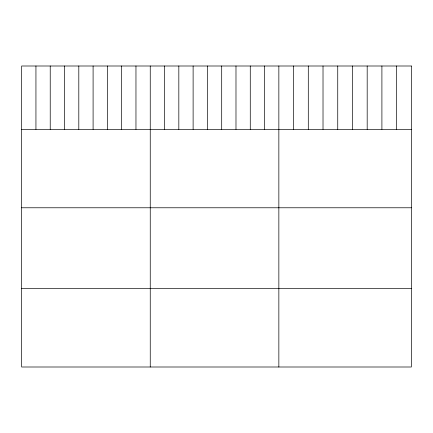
<?xml version="1.0" encoding="UTF-8"?>
<svg xmlns="http://www.w3.org/2000/svg" width="433" height="433" viewBox="0 0 433 433"><rect width="100%" height="100%" fill="white"/><g stroke="black" fill="none" stroke-linecap="round" stroke-linejoin="round"><path stroke-width="0.65" d="M21.65 129.353L411.35 129.353M21.65 207.775L411.35 207.775M21.65 288.578L411.35 288.578M396.628 66L396.628 129.353M381.906 66L381.906 129.353M367.184 66L367.184 129.353M352.462 66L352.462 129.353M337.74 66L337.74 129.353M323.018 66L323.018 129.353M308.296 66L308.296 129.353M293.574 66L293.574 129.353M278.852 66L278.852 367M264.563 66L264.563 129.353M250.274 66L250.274 129.353M235.985 66L235.985 129.353M221.696 66L221.696 129.353M207.407 66L207.407 129.353M193.118 66L193.118 129.353M178.829 66L178.829 129.353M164.54 66L164.54 129.353M150.251 66L150.251 367M135.962 66L135.962 129.353M121.673 66L121.673 129.353M107.384 66L107.384 129.353M93.095 66L93.095 129.353M78.806 66L78.806 129.353M64.517 66L64.517 129.353M50.228 66L50.228 129.353M35.939 66L35.939 129.353M411.35 66L21.65 66L21.65 367L411.35 367L411.35 66"/></g></svg>
